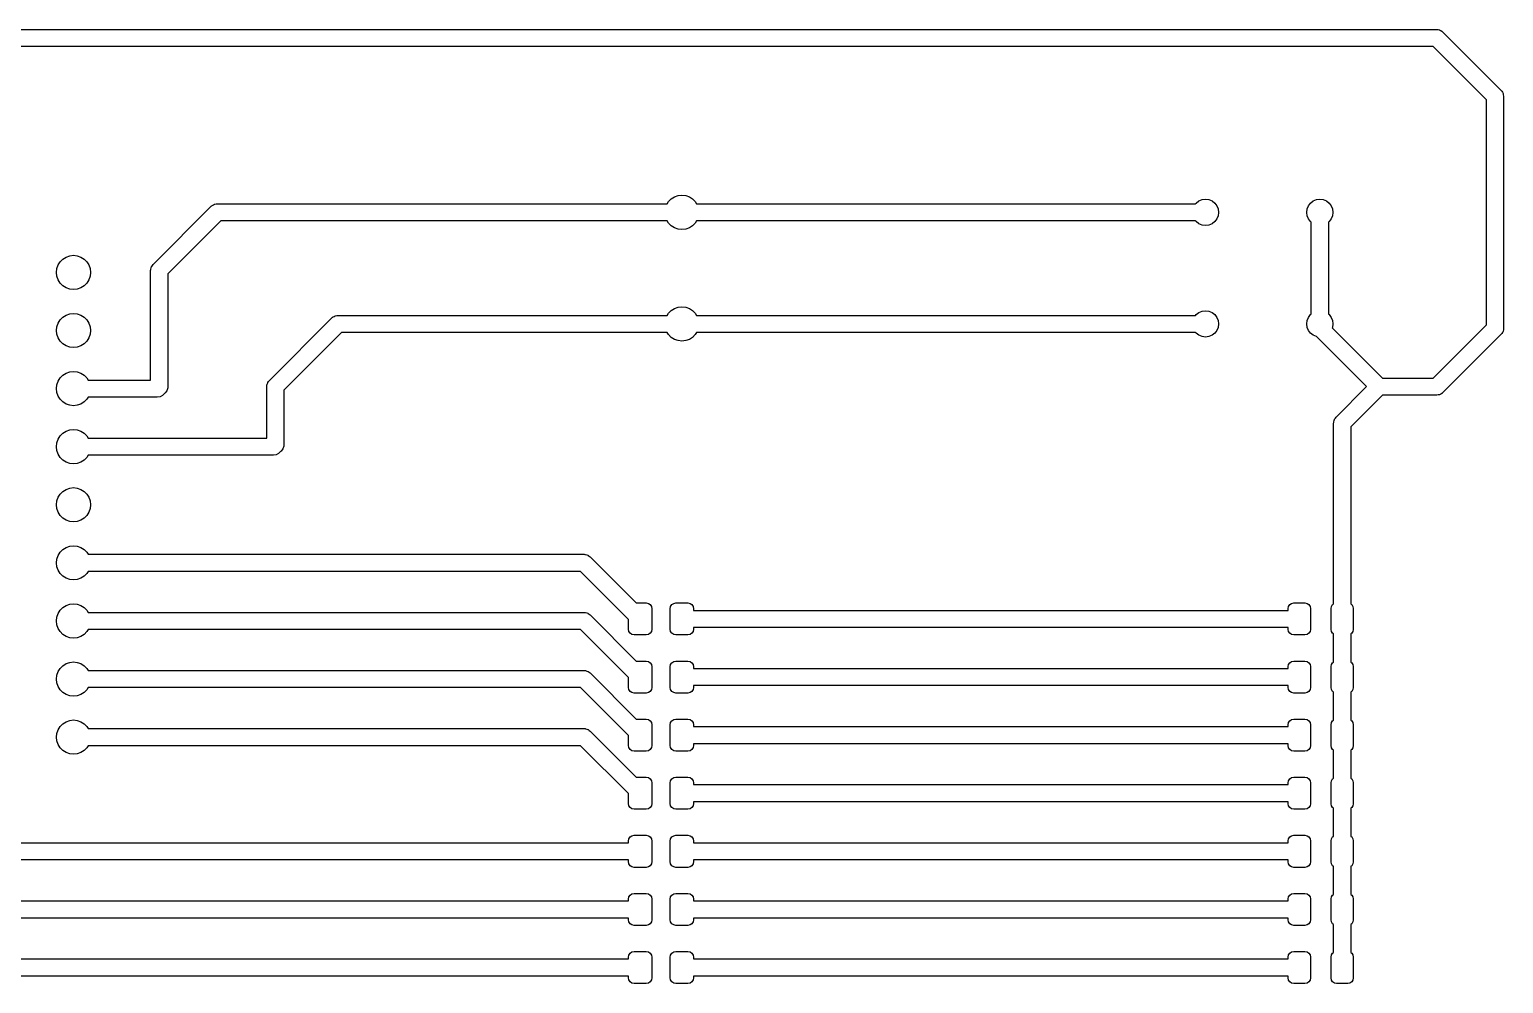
# Model space of a CAD drawing. Extents: x 2.69 to 7.31, y -3.93 to -2.29.
# Drawn here: x 4.777 to 7.315, y -3.928 to -2.285 of the extents above; entities that cross this region are included whole.
import ezdxf

# ---------------------------------------------------------------- set-up
doc = ezdxf.new("R2010")
doc.units = 0
doc.header["$MEASUREMENT"] = 0
doc.layers.add('BLACK', color=7, linetype='CONTINUOUS')

msp = doc.modelspace()

# ---------------------------------------------------------------- linework, layer by layer
at = {"layer": 'BLACK', "linetype": 'CONTINUOUS'}
for p, q in [((2.8, -2.2852), (7.2, -2.2852)), ((7.2, -2.2852), (7.2015, -2.2854)), ((7.2015, -2.2854), (7.2018, -2.2853)), ((7.2018, -2.2853), (7.202, -2.2854)), ((7.202, -2.2854), (7.2024, -2.2854)), ((7.2024, -2.2854), (7.2044, -2.2861)), ((7.2044, -2.2861), (7.2065, -2.2867)), ((7.2065, -2.2867), (7.2067, -2.2869)), ((7.2067, -2.2869), (7.207, -2.287)), ((7.207, -2.287), (7.2087, -2.2883)), ((7.2087, -2.2883), (7.2104, -2.2896)), ((7.2104, -2.2896), (7.3104, -2.3896)), ((7.1939, -2.3148), (2.8061, -2.3148)), ((7.2852, -2.4061), (7.1939, -2.3148)), ((7.2852, -2.7), (7.2852, -2.4061)), ((7.3104, -2.3896), (7.3114, -2.3907)), ((7.3114, -2.3907), (7.3117, -2.3909)), ((7.3117, -2.3909), (7.3117, -2.3911)), ((7.3117, -2.3911), (7.312, -2.3914)), ((7.312, -2.3914), (7.313, -2.3933)), ((7.313, -2.3933), (7.314, -2.3952)), ((7.314, -2.3952), (7.314, -2.3955)), ((7.314, -2.3955), (7.3141, -2.3958)), ((7.3141, -2.3958), (7.3144, -2.3979)), ((7.3144, -2.3979), (7.3148, -2.4)), ((7.3148, -2.4), (7.3148, -2.7)), ((5.0896, -2.5896), (5.0907, -2.5886)), ((5.0907, -2.5886), (5.0909, -2.5883)), ((5.0909, -2.5883), (5.0911, -2.5883)), ((5.0911, -2.5883), (5.0914, -2.588)), ((5.0914, -2.588), (5.0933, -2.587)), ((5.0933, -2.587), (5.0952, -2.586)), ((5.0952, -2.586), (5.0955, -2.586)), ((5.0955, -2.586), (5.0958, -2.5858)), ((5.0958, -2.5858), (5.0979, -2.5856)), ((5.0979, -2.5856), (5.1, -2.5852)), ((5.1, -2.5852), (5.8746, -2.5852)), ((5.8746, -2.5852), (5.8769, -2.5816)), ((5.8769, -2.5816), (5.8816, -2.5769)), ((5.8816, -2.5769), (5.8872, -2.5734)), ((5.8872, -2.5734), (5.8934, -2.5712)), ((5.8934, -2.5712), (5.9, -2.5705)), ((5.9, -2.5705), (5.9066, -2.5712)), ((5.9066, -2.5712), (5.9128, -2.5734)), ((5.9128, -2.5734), (5.9184, -2.5769)), ((5.9184, -2.5769), (5.9231, -2.5816)), ((5.9231, -2.5816), (5.9254, -2.5852)), ((5.9254, -2.5852), (6.7846, -2.5852)), ((6.7846, -2.5852), (6.7856, -2.584)), ((6.7856, -2.584), (6.7903, -2.5804)), ((6.7903, -2.5804), (6.7957, -2.5781)), ((6.7957, -2.5781), (6.8016, -2.5774)), ((6.8016, -2.5774), (6.8074, -2.5781)), ((6.8074, -2.5781), (6.8129, -2.5804)), ((6.8129, -2.5804), (6.8176, -2.584)), ((6.8176, -2.584), (6.8212, -2.5887)), ((6.8212, -2.5887), (6.8234, -2.5941)), ((6.9766, -2.5941), (6.9788, -2.5887)), ((6.9788, -2.5887), (6.9824, -2.584)), ((6.9824, -2.584), (6.9871, -2.5804)), ((6.9871, -2.5804), (6.9926, -2.5781)), ((6.9926, -2.5781), (6.9984, -2.5774)), ((6.9984, -2.5774), (7.0043, -2.5781)), ((7.0043, -2.5781), (7.0097, -2.5804)), ((7.0097, -2.5804), (7.0144, -2.584)), ((7.0144, -2.584), (7.018, -2.5887)), ((7.018, -2.5887), (7.0203, -2.5941)), ((4.9896, -2.6896), (5.0896, -2.5896)), ((6.8212, -2.6113), (6.8176, -2.616)), ((6.8234, -2.6059), (6.8212, -2.6113)), ((6.8234, -2.5941), (6.8242, -2.6)), ((6.8242, -2.6), (6.8234, -2.6059)), ((6.9758, -2.6), (6.9766, -2.5941)), ((6.9766, -2.6059), (6.9758, -2.6)), ((6.9788, -2.6113), (6.9766, -2.6059)), ((6.9824, -2.616), (6.9788, -2.6113)), ((7.018, -2.6113), (7.0144, -2.616)), ((7.0203, -2.6059), (7.018, -2.6113)), ((7.0203, -2.5941), (7.0211, -2.6)), ((7.0211, -2.6), (7.0203, -2.6059)), ((5.1061, -2.6148), (5.0148, -2.7061)), ((5.8746, -2.6148), (5.1061, -2.6148)), ((5.8769, -2.6184), (5.8746, -2.6148)), ((5.8816, -2.6231), (5.8769, -2.6184)), ((5.8872, -2.6266), (5.8816, -2.6231)), ((5.8934, -2.6288), (5.8872, -2.6266)), ((5.9, -2.6295), (5.8934, -2.6288)), ((5.9066, -2.6288), (5.9, -2.6295)), ((5.9128, -2.6266), (5.9066, -2.6288)), ((5.9184, -2.6231), (5.9128, -2.6266)), ((5.9231, -2.6184), (5.9184, -2.6231)), ((5.9254, -2.6148), (5.9231, -2.6184)), ((6.7846, -2.6148), (5.9254, -2.6148)), ((6.7856, -2.616), (6.7846, -2.6148)), ((6.7903, -2.6196), (6.7856, -2.616)), ((6.7957, -2.6219), (6.7903, -2.6196)), ((6.8016, -2.6226), (6.7957, -2.6219)), ((6.8074, -2.6219), (6.8016, -2.6226)), ((6.8129, -2.6196), (6.8074, -2.6219)), ((6.8176, -2.616), (6.8129, -2.6196)), ((6.9837, -2.617), (6.9824, -2.616)), ((6.9837, -2.7752), (6.9837, -2.617)), ((7.0144, -2.616), (7.0132, -2.617)), ((7.0132, -2.617), (7.0132, -2.7752)), ((4.8258, -2.6906), (4.8293, -2.685)), ((4.8293, -2.685), (4.8339, -2.6804)), ((4.8339, -2.6804), (4.8395, -2.6769)), ((4.8395, -2.6769), (4.8458, -2.6747)), ((4.8458, -2.6747), (4.8523, -2.6739)), ((4.8523, -2.6739), (4.8589, -2.6747)), ((4.8589, -2.6747), (4.8651, -2.6769)), ((4.8651, -2.6769), (4.8707, -2.6804)), ((4.8707, -2.6804), (4.8754, -2.685)), ((4.8754, -2.685), (4.8789, -2.6906)), ((4.9883, -2.6913), (4.9896, -2.6896)), ((4.8228, -2.7034), (4.8236, -2.6969)), ((4.8236, -2.71), (4.8228, -2.7034)), ((4.8236, -2.6969), (4.8258, -2.6906)), ((4.8258, -2.7162), (4.8236, -2.71)), ((4.8789, -2.6906), (4.8811, -2.6969)), ((4.8811, -2.71), (4.8789, -2.7162)), ((4.8811, -2.6969), (4.8818, -2.7034)), ((4.8818, -2.7034), (4.8811, -2.71)), ((4.9852, -2.7), (4.9854, -2.6985)), ((4.9852, -2.8887), (4.9852, -2.7)), ((4.9853, -2.6982), (4.9854, -2.698)), ((4.9854, -2.6985), (4.9853, -2.6982)), ((4.9854, -2.6976), (4.9861, -2.6956)), ((4.9854, -2.698), (4.9854, -2.6976)), ((4.9861, -2.6956), (4.9867, -2.6935)), ((4.9867, -2.6935), (4.9869, -2.6933)), ((4.9869, -2.6933), (4.987, -2.693)), ((4.987, -2.693), (4.9883, -2.6913)), ((5.0148, -2.7061), (5.0148, -2.9)), ((7.2852, -2.7939), (7.2852, -2.7)), ((7.3148, -2.7), (7.3148, -2.8)), ((4.8293, -2.7218), (4.8258, -2.7162)), ((4.8339, -2.7265), (4.8293, -2.7218)), ((4.8395, -2.73), (4.8339, -2.7265)), ((4.8458, -2.7322), (4.8395, -2.73)), ((4.8523, -2.7329), (4.8458, -2.7322)), ((4.8589, -2.7322), (4.8523, -2.7329)), ((4.8651, -2.73), (4.8589, -2.7322)), ((4.8707, -2.7265), (4.8651, -2.73)), ((4.8754, -2.7218), (4.8707, -2.7265)), ((4.8789, -2.7162), (4.8754, -2.7218)), ((5.8816, -2.769), (5.8872, -2.7655)), ((5.8872, -2.7655), (5.8934, -2.7633)), ((5.8934, -2.7633), (5.9, -2.7626)), ((5.9, -2.7626), (5.9066, -2.7633)), ((5.9066, -2.7633), (5.9128, -2.7655)), ((5.9128, -2.7655), (5.9184, -2.769)), ((4.8236, -2.7969), (4.8258, -2.7906)), ((4.8258, -2.7906), (4.8293, -2.785)), ((4.8293, -2.785), (4.8339, -2.7804)), ((4.8339, -2.7804), (4.8395, -2.7769)), ((4.8395, -2.7769), (4.8458, -2.7747)), ((4.8458, -2.7747), (4.8523, -2.7739)), ((4.8523, -2.7739), (4.8589, -2.7747)), ((4.8589, -2.7747), (4.8651, -2.7769)), ((4.8651, -2.7769), (4.8707, -2.7804)), ((4.8707, -2.7804), (4.8754, -2.785)), ((4.8754, -2.785), (4.8789, -2.7906)), ((4.8789, -2.7906), (4.8811, -2.7969)), ((5.1896, -2.8896), (5.2974, -2.7817)), ((5.2974, -2.7817), (5.2986, -2.7807)), ((5.2986, -2.7807), (5.2988, -2.7805)), ((5.2988, -2.7805), (5.299, -2.7804)), ((5.299, -2.7804), (5.2993, -2.7801)), ((5.2993, -2.7801), (5.3012, -2.7792)), ((5.3012, -2.7792), (5.3031, -2.7782)), ((5.3031, -2.7782), (5.3034, -2.7781)), ((5.3034, -2.7781), (5.3037, -2.778)), ((5.3037, -2.778), (5.3058, -2.7777)), ((5.3058, -2.7777), (5.3079, -2.7774)), ((5.3079, -2.7774), (5.8746, -2.7774)), ((5.8746, -2.7774), (5.8769, -2.7737)), ((5.8769, -2.7737), (5.8816, -2.769)), ((5.9184, -2.769), (5.9231, -2.7737)), ((5.9231, -2.7737), (5.9254, -2.7774)), ((5.9254, -2.7774), (6.7846, -2.7774)), ((6.7846, -2.7774), (6.7856, -2.7761)), ((6.7856, -2.7761), (6.7903, -2.7725)), ((6.7903, -2.7725), (6.7957, -2.7703)), ((6.7957, -2.7703), (6.8016, -2.7695)), ((6.8016, -2.7695), (6.8074, -2.7703)), ((6.8074, -2.7703), (6.8129, -2.7725)), ((6.8129, -2.7725), (6.8176, -2.7761)), ((6.8176, -2.7761), (6.8212, -2.7808)), ((6.8212, -2.7808), (6.8234, -2.7863)), ((6.8234, -2.7863), (6.8242, -2.7921)), ((6.9758, -2.7921), (6.9766, -2.7863)), ((6.9766, -2.7863), (6.9788, -2.7808)), ((6.9788, -2.7808), (6.9824, -2.7761)), ((6.9824, -2.7761), (6.9837, -2.7752)), ((7.0132, -2.7752), (7.0144, -2.7761)), ((7.0144, -2.7761), (7.018, -2.7808)), ((7.018, -2.7808), (7.0203, -2.7863)), ((7.0203, -2.7863), (7.0211, -2.7921)), ((4.8228, -2.8034), (4.8236, -2.7969)), ((4.8236, -2.81), (4.8228, -2.8034)), ((4.8258, -2.8162), (4.8236, -2.81)), ((4.8293, -2.8218), (4.8258, -2.8162)), ((4.8789, -2.8162), (4.8754, -2.8218)), ((4.8811, -2.81), (4.8789, -2.8162)), ((4.8811, -2.7969), (4.8818, -2.8034)), ((4.8818, -2.8034), (4.8811, -2.81)), ((5.314, -2.8069), (5.2148, -2.9061)), ((5.8746, -2.8069), (5.314, -2.8069)), ((5.8769, -2.8105), (5.8746, -2.8069)), ((5.8816, -2.8152), (5.8769, -2.8105)), ((5.8872, -2.8187), (5.8816, -2.8152)), ((5.9184, -2.8152), (5.9128, -2.8187)), ((5.9231, -2.8105), (5.9184, -2.8152)), ((5.9254, -2.8069), (5.9231, -2.8105)), ((6.7846, -2.8069), (5.9254, -2.8069)), ((6.7856, -2.8081), (6.7846, -2.8069)), ((6.7903, -2.8117), (6.7856, -2.8081)), ((6.7957, -2.814), (6.7903, -2.8117)), ((6.8016, -2.8148), (6.7957, -2.814)), ((6.8074, -2.814), (6.8016, -2.8148)), ((6.8129, -2.8117), (6.8074, -2.814)), ((6.8176, -2.8081), (6.8129, -2.8117)), ((6.8212, -2.8034), (6.8176, -2.8081)), ((6.8234, -2.798), (6.8212, -2.8034)), ((6.8242, -2.7921), (6.8234, -2.798)), ((6.9766, -2.798), (6.9758, -2.7921)), ((6.9788, -2.8034), (6.9766, -2.798)), ((6.9824, -2.8081), (6.9788, -2.8034)), ((6.9871, -2.8117), (6.9824, -2.8081)), ((6.9926, -2.814), (6.9871, -2.8117)), ((6.9932, -2.8141), (6.9926, -2.814)), ((7.0791, -2.9), (6.9932, -2.8141)), ((7.0203, -2.798), (7.0199, -2.799)), ((7.0199, -2.799), (7.1061, -2.8852)), ((7.0211, -2.7921), (7.0203, -2.798)), ((7.1939, -2.8852), (7.2852, -2.7939)), ((7.3104, -2.8104), (7.2104, -2.9104)), ((7.3117, -2.8087), (7.3104, -2.8104)), ((7.313, -2.807), (7.3117, -2.8087)), ((7.3131, -2.8067), (7.313, -2.807)), ((7.3133, -2.8065), (7.3131, -2.8067)), ((7.3139, -2.8044), (7.3133, -2.8065)), ((7.3146, -2.8024), (7.3139, -2.8044)), ((7.3148, -2.8), (7.3146, -2.8015)), ((7.3146, -2.8015), (7.3147, -2.8018)), ((7.3147, -2.8018), (7.3146, -2.802)), ((7.3146, -2.802), (7.3146, -2.8024)), ((4.8339, -2.8265), (4.8293, -2.8218)), ((4.8395, -2.83), (4.8339, -2.8265)), ((4.8458, -2.8322), (4.8395, -2.83)), ((4.8523, -2.8329), (4.8458, -2.8322)), ((4.8589, -2.8322), (4.8523, -2.8329)), ((4.8651, -2.83), (4.8589, -2.8322)), ((4.8707, -2.8265), (4.8651, -2.83)), ((4.8754, -2.8218), (4.8707, -2.8265)), ((5.8934, -2.8209), (5.8872, -2.8187)), ((5.9, -2.8217), (5.8934, -2.8209)), ((5.9066, -2.8209), (5.9, -2.8217)), ((5.9128, -2.8187), (5.9066, -2.8209)), ((4.8236, -2.8969), (4.8258, -2.8906)), ((4.8258, -2.8906), (4.8293, -2.885)), ((4.8293, -2.885), (4.8339, -2.8804)), ((4.8339, -2.8804), (4.8395, -2.8769)), ((4.8395, -2.8769), (4.8458, -2.8747)), ((4.8458, -2.8747), (4.8523, -2.8739)), ((4.8523, -2.8739), (4.8589, -2.8747)), ((4.8589, -2.8747), (4.8651, -2.8769)), ((4.8651, -2.8769), (4.8707, -2.8804)), ((4.8707, -2.8804), (4.8754, -2.885)), ((4.8754, -2.885), (4.8777, -2.8887)), ((4.8777, -2.8887), (4.9852, -2.8887)), ((5.1861, -2.8956), (5.1867, -2.8935)), ((5.1867, -2.8935), (5.1869, -2.8933)), ((5.1869, -2.8933), (5.187, -2.893)), ((5.187, -2.893), (5.1883, -2.8913)), ((5.1883, -2.8913), (5.1896, -2.8896)), ((7.1061, -2.8852), (7.1939, -2.8852)), ((4.8228, -2.9034), (4.8236, -2.8969)), ((4.8236, -2.91), (4.8228, -2.9034)), ((4.8258, -2.9162), (4.8236, -2.91)), ((4.8293, -2.9218), (4.8258, -2.9162)), ((4.8777, -2.9182), (4.8754, -2.9218)), ((4.9966, -2.9182), (4.8777, -2.9182)), ((5.0014, -2.9174), (4.9966, -2.9182)), ((5.0056, -2.9151), (5.0014, -2.9174)), ((5.0088, -2.9116), (5.0056, -2.9151)), ((5.01, -2.9109), (5.0088, -2.9116)), ((5.013, -2.907), (5.01, -2.9109)), ((5.0146, -2.9024), (5.013, -2.907)), ((5.0148, -2.9), (5.0146, -2.9024)), ((5.1852, -2.9), (5.1854, -2.8985)), ((5.1852, -2.9887), (5.1852, -2.9)), ((5.1853, -2.8982), (5.1854, -2.898)), ((5.1854, -2.8985), (5.1853, -2.8982)), ((5.1854, -2.8976), (5.1861, -2.8956)), ((5.1854, -2.898), (5.1854, -2.8976)), ((5.2148, -2.9061), (5.2148, -3)), ((7.0265, -2.9527), (7.0791, -2.9)), ((7.1061, -2.9148), (7.0517, -2.9692)), ((7.2, -2.9148), (7.1061, -2.9148)), ((7.2021, -2.9144), (7.2, -2.9148)), ((7.2042, -2.9141), (7.2021, -2.9144)), ((7.2045, -2.914), (7.2042, -2.9141)), ((7.2048, -2.914), (7.2045, -2.914)), ((7.2067, -2.913), (7.2048, -2.914)), ((7.2086, -2.912), (7.2067, -2.913)), ((7.2089, -2.9117), (7.2086, -2.912)), ((7.2091, -2.9117), (7.2089, -2.9117)), ((7.2093, -2.9114), (7.2091, -2.9117)), ((7.2104, -2.9104), (7.2093, -2.9114)), ((4.8339, -2.9265), (4.8293, -2.9218)), ((4.8395, -2.93), (4.8339, -2.9265)), ((4.8458, -2.9322), (4.8395, -2.93)), ((4.8523, -2.9329), (4.8458, -2.9322)), ((4.8589, -2.9322), (4.8523, -2.9329)), ((4.8651, -2.93), (4.8589, -2.9322)), ((4.8707, -2.9265), (4.8651, -2.93)), ((4.8754, -2.9218), (4.8707, -2.9265)), ((7.0221, -2.9631), (7.0223, -2.9616)), ((7.0221, -3.2742), (7.0221, -2.9631)), ((7.0223, -2.9607), (7.023, -2.9586)), ((7.0223, -2.9611), (7.0223, -2.9607)), ((7.0223, -2.9613), (7.0223, -2.9611)), ((7.0223, -2.9616), (7.0223, -2.9613)), ((7.023, -2.9586), (7.0236, -2.9566)), ((7.0236, -2.9566), (7.0238, -2.9564)), ((7.0238, -2.9564), (7.0239, -2.9561)), ((7.0239, -2.9561), (7.0252, -2.9544)), ((7.0252, -2.9544), (7.0265, -2.9527)), ((7.0517, -2.9692), (7.0517, -3.2742)), ((4.8236, -2.9969), (4.8258, -2.9906)), ((4.8258, -2.9906), (4.8293, -2.985)), ((4.8293, -2.985), (4.8339, -2.9804)), ((4.8339, -2.9804), (4.8395, -2.9769)), ((4.8395, -2.9769), (4.8458, -2.9747)), ((4.8458, -2.9747), (4.8523, -2.9739)), ((4.8523, -2.9739), (4.8589, -2.9747)), ((4.8589, -2.9747), (4.8651, -2.9769)), ((4.8651, -2.9769), (4.8707, -2.9804)), ((4.8707, -2.9804), (4.8754, -2.985)), ((4.8754, -2.985), (4.8777, -2.9887)), ((4.8777, -2.9887), (5.1852, -2.9887)), ((4.8228, -3.0034), (4.8236, -2.9969)), ((4.8236, -3.01), (4.8228, -3.0034)), ((4.8258, -3.0162), (4.8236, -3.01)), ((4.8293, -3.0218), (4.8258, -3.0162)), ((4.8777, -3.0182), (4.8754, -3.0218)), ((5.1966, -3.0182), (4.8777, -3.0182)), ((5.2014, -3.0174), (5.1966, -3.0182)), ((5.2056, -3.0151), (5.2014, -3.0174)), ((5.2088, -3.0116), (5.2056, -3.0151)), ((5.21, -3.0109), (5.2088, -3.0116)), ((5.213, -3.007), (5.21, -3.0109)), ((5.2146, -3.0024), (5.213, -3.007)), ((5.2148, -3), (5.2146, -3.0024)), ((4.8339, -3.0265), (4.8293, -3.0218)), ((4.8395, -3.03), (4.8339, -3.0265)), ((4.8458, -3.0322), (4.8395, -3.03)), ((4.8523, -3.0329), (4.8458, -3.0322)), ((4.8589, -3.0322), (4.8523, -3.0329)), ((4.8651, -3.03), (4.8589, -3.0322)), ((4.8707, -3.0265), (4.8651, -3.03)), ((4.8754, -3.0218), (4.8707, -3.0265)), ((4.8236, -3.0969), (4.8258, -3.0906)), ((4.8258, -3.0906), (4.8293, -3.085)), ((4.8293, -3.085), (4.8339, -3.0804)), ((4.8339, -3.0804), (4.8395, -3.0769)), ((4.8395, -3.0769), (4.8458, -3.0747)), ((4.8458, -3.0747), (4.8523, -3.0739)), ((4.8523, -3.0739), (4.8589, -3.0747)), ((4.8589, -3.0747), (4.8651, -3.0769)), ((4.8651, -3.0769), (4.8707, -3.0804)), ((4.8707, -3.0804), (4.8754, -3.085)), ((4.8754, -3.085), (4.8789, -3.0906)), ((4.8789, -3.0906), (4.8811, -3.0969)), ((4.8228, -3.1034), (4.8236, -3.0969)), ((4.8236, -3.11), (4.8228, -3.1034)), ((4.8258, -3.1162), (4.8236, -3.11)), ((4.8293, -3.1218), (4.8258, -3.1162)), ((4.8339, -3.1265), (4.8293, -3.1218)), ((4.8754, -3.1218), (4.8707, -3.1265)), ((4.8789, -3.1162), (4.8754, -3.1218)), ((4.8811, -3.11), (4.8789, -3.1162)), ((4.8811, -3.0969), (4.8818, -3.1034)), ((4.8818, -3.1034), (4.8811, -3.11)), ((4.8395, -3.13), (4.8339, -3.1265)), ((4.8458, -3.1322), (4.8395, -3.13)), ((4.8523, -3.1329), (4.8458, -3.1322)), ((4.8589, -3.1322), (4.8523, -3.1329)), ((4.8651, -3.13), (4.8589, -3.1322)), ((4.8707, -3.1265), (4.8651, -3.13)), ((4.8228, -3.2034), (4.8236, -3.1969)), ((4.8236, -3.1969), (4.8258, -3.1906)), ((4.8258, -3.1906), (4.8293, -3.185)), ((4.8293, -3.185), (4.8339, -3.1804)), ((4.8339, -3.1804), (4.8395, -3.1769)), ((4.8395, -3.1769), (4.8458, -3.1747)), ((4.8458, -3.1747), (4.8523, -3.1739)), ((4.8523, -3.1739), (4.8589, -3.1747)), ((4.8589, -3.1747), (4.8651, -3.1769)), ((4.8651, -3.1769), (4.8707, -3.1804)), ((4.8707, -3.1804), (4.8754, -3.185)), ((4.8754, -3.185), (4.8777, -3.1887)), ((4.8777, -3.1887), (5.7316, -3.1887)), ((5.7316, -3.1887), (5.7331, -3.1888)), ((5.7331, -3.1888), (5.7334, -3.1888)), ((5.7334, -3.1888), (5.7336, -3.1888)), ((5.7336, -3.1888), (5.734, -3.1889)), ((5.734, -3.1889), (5.736, -3.1896)), ((5.736, -3.1896), (5.7381, -3.1902)), ((5.7381, -3.1902), (5.7383, -3.1904)), ((5.7383, -3.1904), (5.7386, -3.1905)), ((5.7386, -3.1905), (5.7403, -3.1918)), ((5.7403, -3.1918), (5.742, -3.193)), ((5.742, -3.193), (5.8215, -3.2724)), ((4.8236, -3.21), (4.8228, -3.2034)), ((4.8258, -3.2162), (4.8236, -3.21)), ((4.8293, -3.2218), (4.8258, -3.2162)), ((4.8339, -3.2265), (4.8293, -3.2218)), ((4.8754, -3.2218), (4.8707, -3.2265)), ((4.8777, -3.2182), (4.8754, -3.2218)), ((5.7255, -3.2182), (4.8777, -3.2182)), ((5.808, -3.3007), (5.7255, -3.2182)), ((4.8395, -3.23), (4.8339, -3.2265)), ((4.8458, -3.2322), (4.8395, -3.23)), ((4.8523, -3.2329), (4.8458, -3.2322)), ((4.8589, -3.2322), (4.8523, -3.2329)), ((4.8651, -3.23), (4.8589, -3.2322)), ((4.8707, -3.2265), (4.8651, -3.23)), ((4.8458, -3.2747), (4.8523, -3.2739)), ((4.8523, -3.2739), (4.8589, -3.2747)), ((5.8215, -3.2724), (5.8385, -3.2724)), ((5.8385, -3.2724), (5.8423, -3.2732)), ((5.8423, -3.2732), (5.8454, -3.2753)), ((5.8827, -3.2753), (5.8859, -3.2732)), ((5.8859, -3.2732), (5.8897, -3.2724)), ((5.8897, -3.2724), (5.9103, -3.2724)), ((5.9103, -3.2724), (5.9141, -3.2732)), ((5.9141, -3.2732), (5.9173, -3.2753)), ((6.9467, -3.2753), (6.9498, -3.2732)), ((6.9498, -3.2732), (6.9535, -3.2724)), ((6.9535, -3.2724), (6.9727, -3.2724)), ((6.9727, -3.2724), (6.9764, -3.2732)), ((6.9764, -3.2732), (6.9795, -3.2753)), ((7.0205, -3.2753), (7.0221, -3.2742)), ((7.0517, -3.2742), (7.0533, -3.2753)), ((4.8228, -3.3034), (4.8236, -3.2969)), ((4.8236, -3.2969), (4.8258, -3.2906)), ((4.8258, -3.2906), (4.8293, -3.285)), ((4.8293, -3.285), (4.8339, -3.2804)), ((4.8339, -3.2804), (4.8395, -3.2769)), ((4.8395, -3.2769), (4.8458, -3.2747)), ((4.8589, -3.2747), (4.8651, -3.2769)), ((4.8651, -3.2769), (4.8707, -3.2804)), ((4.8707, -3.2804), (4.8754, -3.285)), ((4.8754, -3.285), (4.8777, -3.2887)), ((4.8777, -3.2887), (5.7316, -3.2887)), ((5.7316, -3.2887), (5.7331, -3.2888)), ((5.7331, -3.2888), (5.7334, -3.2888)), ((5.7334, -3.2888), (5.7336, -3.2888)), ((5.7336, -3.2888), (5.734, -3.2889)), ((5.734, -3.2889), (5.736, -3.2896)), ((5.736, -3.2896), (5.7381, -3.2902)), ((5.7381, -3.2902), (5.7383, -3.2904)), ((5.7383, -3.2904), (5.7386, -3.2905)), ((5.7386, -3.2905), (5.7403, -3.2918)), ((5.7403, -3.2918), (5.742, -3.293)), ((5.742, -3.293), (5.8215, -3.3724)), ((5.8454, -3.2753), (5.8476, -3.2785)), ((5.8476, -3.2785), (5.8483, -3.2823)), ((5.8483, -3.2823), (5.8483, -3.3177)), ((5.8798, -3.2823), (5.8806, -3.2785)), ((5.8798, -3.3177), (5.8798, -3.2823)), ((5.8806, -3.2785), (5.8827, -3.2753)), ((5.9173, -3.2753), (5.9194, -3.2785)), ((5.9194, -3.2785), (5.9202, -3.2823)), ((5.9202, -3.2823), (5.9202, -3.2852)), ((5.9202, -3.2852), (6.9439, -3.2852)), ((6.9439, -3.282), (6.9446, -3.2784)), ((6.9439, -3.2852), (6.9439, -3.282)), ((6.9446, -3.2784), (6.9467, -3.2753)), ((6.9795, -3.2753), (6.9816, -3.2784)), ((6.9816, -3.2784), (6.9823, -3.282)), ((6.9823, -3.282), (6.9823, -3.318)), ((7.0177, -3.282), (7.0184, -3.2784)), ((7.0177, -3.318), (7.0177, -3.282)), ((7.0184, -3.2784), (7.0205, -3.2753)), ((7.0533, -3.2753), (7.0554, -3.2784)), ((7.0554, -3.2784), (7.0561, -3.282)), ((7.0561, -3.282), (7.0561, -3.318)), ((4.8236, -3.31), (4.8228, -3.3034)), ((4.8258, -3.3162), (4.8236, -3.31)), ((4.8293, -3.3218), (4.8258, -3.3162)), ((4.8339, -3.3265), (4.8293, -3.3218)), ((4.8754, -3.3218), (4.8707, -3.3265)), ((4.8777, -3.3182), (4.8754, -3.3218)), ((5.7255, -3.3182), (4.8777, -3.3182)), ((5.808, -3.4007), (5.7255, -3.3182)), ((5.808, -3.3177), (5.808, -3.3007)), ((5.8087, -3.3215), (5.808, -3.3177)), ((5.8109, -3.3247), (5.8087, -3.3215)), ((5.814, -3.3268), (5.8109, -3.3247)), ((5.8454, -3.3247), (5.8423, -3.3268)), ((5.8476, -3.3215), (5.8454, -3.3247)), ((5.8483, -3.3177), (5.8476, -3.3215)), ((5.8806, -3.3215), (5.8798, -3.3177)), ((5.8827, -3.3247), (5.8806, -3.3215)), ((5.8859, -3.3268), (5.8827, -3.3247)), ((5.9173, -3.3247), (5.9141, -3.3268)), ((5.9194, -3.3215), (5.9173, -3.3247)), ((5.9202, -3.3177), (5.9194, -3.3215)), ((6.9439, -3.3148), (5.9202, -3.3148)), ((5.9202, -3.3148), (5.9202, -3.3177)), ((6.9439, -3.318), (6.9439, -3.3148)), ((6.9446, -3.3216), (6.9439, -3.318)), ((6.9467, -3.3247), (6.9446, -3.3216)), ((6.9498, -3.3268), (6.9467, -3.3247)), ((6.9795, -3.3247), (6.9764, -3.3268)), ((6.9816, -3.3216), (6.9795, -3.3247)), ((6.9823, -3.318), (6.9816, -3.3216)), ((7.0184, -3.3216), (7.0177, -3.318)), ((7.0205, -3.3247), (7.0184, -3.3216)), ((7.0221, -3.3258), (7.0205, -3.3247)), ((7.0533, -3.3247), (7.0517, -3.3258)), ((7.0554, -3.3216), (7.0533, -3.3247)), ((7.0561, -3.318), (7.0554, -3.3216)), ((4.8395, -3.33), (4.8339, -3.3265)), ((4.8458, -3.3322), (4.8395, -3.33)), ((4.8523, -3.3329), (4.8458, -3.3322)), ((4.8589, -3.3322), (4.8523, -3.3329)), ((4.8651, -3.33), (4.8589, -3.3322)), ((4.8707, -3.3265), (4.8651, -3.33)), ((5.8178, -3.3276), (5.814, -3.3268)), ((5.8385, -3.3276), (5.8178, -3.3276)), ((5.8423, -3.3268), (5.8385, -3.3276)), ((5.8897, -3.3276), (5.8859, -3.3268)), ((5.9103, -3.3276), (5.8897, -3.3276)), ((5.9141, -3.3268), (5.9103, -3.3276)), ((6.9535, -3.3276), (6.9498, -3.3268)), ((6.9727, -3.3276), (6.9535, -3.3276)), ((6.9764, -3.3268), (6.9727, -3.3276)), ((7.0221, -3.3742), (7.0221, -3.3258)), ((7.0517, -3.3258), (7.0517, -3.3742)), ((4.8395, -3.3769), (4.8458, -3.3747)), ((4.8458, -3.3747), (4.8523, -3.3739)), ((4.8523, -3.3739), (4.8589, -3.3747)), ((4.8589, -3.3747), (4.8651, -3.3769)), ((5.8215, -3.3724), (5.8385, -3.3724)), ((5.8385, -3.3724), (5.8423, -3.3732)), ((5.8423, -3.3732), (5.8454, -3.3753)), ((5.8454, -3.3753), (5.8476, -3.3785)), ((5.8806, -3.3785), (5.8827, -3.3753)), ((5.8827, -3.3753), (5.8859, -3.3732)), ((5.8859, -3.3732), (5.8897, -3.3724)), ((5.8897, -3.3724), (5.9103, -3.3724)), ((5.9103, -3.3724), (5.9141, -3.3732)), ((5.9141, -3.3732), (5.9173, -3.3753)), ((5.9173, -3.3753), (5.9194, -3.3785)), ((6.9446, -3.3784), (6.9467, -3.3753)), ((6.9467, -3.3753), (6.9498, -3.3732)), ((6.9498, -3.3732), (6.9535, -3.3724)), ((6.9535, -3.3724), (6.9727, -3.3724)), ((6.9727, -3.3724), (6.9764, -3.3732)), ((6.9764, -3.3732), (6.9795, -3.3753)), ((6.9795, -3.3753), (6.9816, -3.3784)), ((7.0184, -3.3784), (7.0205, -3.3753)), ((7.0205, -3.3753), (7.0221, -3.3742)), ((7.0517, -3.3742), (7.0533, -3.3753)), ((7.0533, -3.3753), (7.0554, -3.3784)), ((4.8228, -3.4034), (4.8236, -3.3969)), ((4.8236, -3.3969), (4.8258, -3.3906)), ((4.8258, -3.3906), (4.8293, -3.385)), ((4.8293, -3.385), (4.8339, -3.3804)), ((4.8339, -3.3804), (4.8395, -3.3769)), ((4.8651, -3.3769), (4.8707, -3.3804)), ((4.8707, -3.3804), (4.8754, -3.385)), ((4.8754, -3.385), (4.8777, -3.3887)), ((4.8777, -3.3887), (5.7316, -3.3887)), ((5.7316, -3.3887), (5.7331, -3.3888)), ((5.7331, -3.3888), (5.7334, -3.3888)), ((5.7334, -3.3888), (5.7336, -3.3888)), ((5.7336, -3.3888), (5.734, -3.3889)), ((5.734, -3.3889), (5.736, -3.3896)), ((5.736, -3.3896), (5.7381, -3.3902)), ((5.7381, -3.3902), (5.7383, -3.3904)), ((5.7383, -3.3904), (5.7386, -3.3905)), ((5.7386, -3.3905), (5.7403, -3.3918)), ((5.7403, -3.3918), (5.742, -3.393)), ((5.742, -3.393), (5.8215, -3.4724)), ((5.808, -3.4177), (5.808, -3.4007)), ((5.8476, -3.3785), (5.8483, -3.3823)), ((5.8483, -3.3823), (5.8483, -3.4177)), ((5.8798, -3.3823), (5.8806, -3.3785)), ((5.8798, -3.4177), (5.8798, -3.3823)), ((5.9194, -3.3785), (5.9202, -3.3823)), ((5.9202, -3.3823), (5.9202, -3.3852)), ((5.9202, -3.3852), (6.9439, -3.3852)), ((6.9439, -3.382), (6.9446, -3.3784)), ((6.9439, -3.3852), (6.9439, -3.382)), ((6.9816, -3.3784), (6.9823, -3.382)), ((6.9823, -3.382), (6.9823, -3.418)), ((7.0177, -3.382), (7.0184, -3.3784)), ((7.0177, -3.418), (7.0177, -3.382)), ((7.0554, -3.3784), (7.0561, -3.382)), ((7.0561, -3.382), (7.0561, -3.418)), ((4.8236, -3.41), (4.8228, -3.4034)), ((4.8258, -3.4162), (4.8236, -3.41)), ((4.8293, -3.4218), (4.8258, -3.4162)), ((4.8339, -3.4265), (4.8293, -3.4218)), ((4.8395, -3.43), (4.8339, -3.4265)), ((4.8707, -3.4265), (4.8651, -3.43)), ((4.8754, -3.4218), (4.8707, -3.4265)), ((4.8777, -3.4182), (4.8754, -3.4218)), ((5.7255, -3.4182), (4.8777, -3.4182)), ((5.808, -3.5007), (5.7255, -3.4182)), ((5.8087, -3.4215), (5.808, -3.4177)), ((5.8109, -3.4247), (5.8087, -3.4215)), ((5.814, -3.4268), (5.8109, -3.4247)), ((5.8454, -3.4247), (5.8423, -3.4268)), ((5.8476, -3.4215), (5.8454, -3.4247)), ((5.8483, -3.4177), (5.8476, -3.4215)), ((5.8806, -3.4215), (5.8798, -3.4177)), ((5.8827, -3.4247), (5.8806, -3.4215)), ((5.8859, -3.4268), (5.8827, -3.4247)), ((5.9173, -3.4247), (5.9141, -3.4268)), ((5.9194, -3.4215), (5.9173, -3.4247)), ((5.9202, -3.4177), (5.9194, -3.4215)), ((6.9439, -3.4148), (5.9202, -3.4148)), ((5.9202, -3.4148), (5.9202, -3.4177)), ((6.9439, -3.418), (6.9439, -3.4148)), ((6.9446, -3.4216), (6.9439, -3.418)), ((6.9467, -3.4247), (6.9446, -3.4216)), ((6.9498, -3.4268), (6.9467, -3.4247)), ((6.9795, -3.4247), (6.9764, -3.4268)), ((6.9816, -3.4216), (6.9795, -3.4247)), ((6.9823, -3.418), (6.9816, -3.4216)), ((7.0184, -3.4216), (7.0177, -3.418)), ((7.0205, -3.4247), (7.0184, -3.4216)), ((7.0221, -3.4258), (7.0205, -3.4247)), ((7.0221, -3.4742), (7.0221, -3.4258)), ((7.0533, -3.4247), (7.0517, -3.4258)), ((7.0517, -3.4258), (7.0517, -3.4742)), ((7.0554, -3.4216), (7.0533, -3.4247)), ((7.0561, -3.418), (7.0554, -3.4216)), ((4.8458, -3.4322), (4.8395, -3.43)), ((4.8523, -3.4329), (4.8458, -3.4322)), ((4.8589, -3.4322), (4.8523, -3.4329)), ((4.8651, -3.43), (4.8589, -3.4322)), ((5.8178, -3.4276), (5.814, -3.4268)), ((5.8385, -3.4276), (5.8178, -3.4276)), ((5.8423, -3.4268), (5.8385, -3.4276)), ((5.8897, -3.4276), (5.8859, -3.4268)), ((5.9103, -3.4276), (5.8897, -3.4276)), ((5.9141, -3.4268), (5.9103, -3.4276)), ((6.9535, -3.4276), (6.9498, -3.4268)), ((6.9727, -3.4276), (6.9535, -3.4276)), ((6.9764, -3.4268), (6.9727, -3.4276)), ((4.8339, -3.4804), (4.8395, -3.4769)), ((4.8395, -3.4769), (4.8458, -3.4747)), ((4.8458, -3.4747), (4.8523, -3.4739)), ((4.8523, -3.4739), (4.8589, -3.4747)), ((4.8589, -3.4747), (4.8651, -3.4769)), ((4.8651, -3.4769), (4.8707, -3.4804)), ((5.8215, -3.4724), (5.8385, -3.4724)), ((5.8385, -3.4724), (5.8423, -3.4732)), ((5.8423, -3.4732), (5.8454, -3.4753)), ((5.8454, -3.4753), (5.8476, -3.4785)), ((5.8806, -3.4785), (5.8827, -3.4753)), ((5.8827, -3.4753), (5.8859, -3.4732)), ((5.8859, -3.4732), (5.8897, -3.4724)), ((5.8897, -3.4724), (5.9103, -3.4724)), ((5.9103, -3.4724), (5.9141, -3.4732)), ((5.9141, -3.4732), (5.9173, -3.4753)), ((5.9173, -3.4753), (5.9194, -3.4785)), ((6.9446, -3.4784), (6.9467, -3.4753)), ((6.9467, -3.4753), (6.9498, -3.4732)), ((6.9498, -3.4732), (6.9535, -3.4724)), ((6.9535, -3.4724), (6.9727, -3.4724)), ((6.9727, -3.4724), (6.9764, -3.4732)), ((6.9764, -3.4732), (6.9795, -3.4753)), ((6.9795, -3.4753), (6.9816, -3.4784)), ((7.0184, -3.4784), (7.0205, -3.4753)), ((7.0205, -3.4753), (7.0221, -3.4742)), ((7.0517, -3.4742), (7.0533, -3.4753)), ((7.0533, -3.4753), (7.0554, -3.4784)), ((4.8228, -3.5034), (4.8236, -3.4969)), ((4.8236, -3.4969), (4.8258, -3.4906)), ((4.8258, -3.4906), (4.8293, -3.485)), ((4.8293, -3.485), (4.8339, -3.4804)), ((4.8707, -3.4804), (4.8754, -3.485)), ((4.8754, -3.485), (4.8777, -3.4887)), ((4.8777, -3.4887), (5.7316, -3.4887)), ((5.7316, -3.4887), (5.7331, -3.4888)), ((5.7331, -3.4888), (5.7334, -3.4888)), ((5.7334, -3.4888), (5.7336, -3.4888)), ((5.7336, -3.4888), (5.734, -3.4889)), ((5.734, -3.4889), (5.736, -3.4896)), ((5.736, -3.4896), (5.7381, -3.4902)), ((5.7381, -3.4902), (5.7383, -3.4904)), ((5.7383, -3.4904), (5.7386, -3.4905)), ((5.7386, -3.4905), (5.7403, -3.4918)), ((5.7403, -3.4918), (5.742, -3.493)), ((5.742, -3.493), (5.8215, -3.5724)), ((5.808, -3.5177), (5.808, -3.5007)), ((5.8476, -3.4785), (5.8483, -3.4823)), ((5.8483, -3.4823), (5.8483, -3.5177)), ((5.8798, -3.4823), (5.8806, -3.4785)), ((5.8798, -3.5177), (5.8798, -3.4823)), ((5.9194, -3.4785), (5.9202, -3.4823)), ((5.9202, -3.4823), (5.9202, -3.4852)), ((5.9202, -3.4852), (6.9439, -3.4852)), ((6.9439, -3.482), (6.9446, -3.4784)), ((6.9439, -3.4852), (6.9439, -3.482)), ((6.9816, -3.4784), (6.9823, -3.482)), ((6.9823, -3.482), (6.9823, -3.518)), ((7.0177, -3.482), (7.0184, -3.4784)), ((7.0177, -3.518), (7.0177, -3.482)), ((7.0554, -3.4784), (7.0561, -3.482)), ((7.0561, -3.482), (7.0561, -3.518)), ((4.8236, -3.51), (4.8228, -3.5034)), ((4.8258, -3.5162), (4.8236, -3.51)), ((4.8293, -3.5218), (4.8258, -3.5162)), ((4.8339, -3.5265), (4.8293, -3.5218)), ((4.8395, -3.53), (4.8339, -3.5265)), ((4.8707, -3.5265), (4.8651, -3.53)), ((4.8754, -3.5218), (4.8707, -3.5265)), ((4.8777, -3.5182), (4.8754, -3.5218)), ((5.7255, -3.5182), (4.8777, -3.5182)), ((5.808, -3.6007), (5.7255, -3.5182)), ((5.8087, -3.5215), (5.808, -3.5177)), ((5.8109, -3.5247), (5.8087, -3.5215)), ((5.814, -3.5268), (5.8109, -3.5247)), ((5.8178, -3.5276), (5.814, -3.5268)), ((5.8385, -3.5276), (5.8178, -3.5276)), ((5.8423, -3.5268), (5.8385, -3.5276)), ((5.8454, -3.5247), (5.8423, -3.5268)), ((5.8476, -3.5215), (5.8454, -3.5247)), ((5.8483, -3.5177), (5.8476, -3.5215)), ((5.8806, -3.5215), (5.8798, -3.5177)), ((5.8827, -3.5247), (5.8806, -3.5215)), ((5.8859, -3.5268), (5.8827, -3.5247)), ((5.8897, -3.5276), (5.8859, -3.5268)), ((5.9103, -3.5276), (5.8897, -3.5276)), ((5.9141, -3.5268), (5.9103, -3.5276)), ((5.9173, -3.5247), (5.9141, -3.5268)), ((5.9194, -3.5215), (5.9173, -3.5247)), ((5.9202, -3.5177), (5.9194, -3.5215)), ((6.9439, -3.5148), (5.9202, -3.5148)), ((5.9202, -3.5148), (5.9202, -3.5177)), ((6.9439, -3.518), (6.9439, -3.5148)), ((6.9446, -3.5216), (6.9439, -3.518)), ((6.9467, -3.5247), (6.9446, -3.5216)), ((6.9498, -3.5268), (6.9467, -3.5247)), ((6.9535, -3.5276), (6.9498, -3.5268)), ((6.9727, -3.5276), (6.9535, -3.5276)), ((6.9764, -3.5268), (6.9727, -3.5276)), ((6.9795, -3.5247), (6.9764, -3.5268)), ((6.9816, -3.5216), (6.9795, -3.5247)), ((6.9823, -3.518), (6.9816, -3.5216)), ((7.0184, -3.5216), (7.0177, -3.518)), ((7.0205, -3.5247), (7.0184, -3.5216)), ((7.0221, -3.5258), (7.0205, -3.5247)), ((7.0221, -3.5742), (7.0221, -3.5258)), ((7.0533, -3.5247), (7.0517, -3.5258)), ((7.0517, -3.5258), (7.0517, -3.5742)), ((7.0554, -3.5216), (7.0533, -3.5247)), ((7.0561, -3.518), (7.0554, -3.5216)), ((4.8458, -3.5322), (4.8395, -3.53)), ((4.8523, -3.5329), (4.8458, -3.5322)), ((4.8589, -3.5322), (4.8523, -3.5329)), ((4.8651, -3.53), (4.8589, -3.5322)), ((5.8215, -3.5724), (5.8385, -3.5724)), ((5.8385, -3.5724), (5.8423, -3.5732)), ((5.8423, -3.5732), (5.8454, -3.5753)), ((5.8454, -3.5753), (5.8476, -3.5785)), ((5.8476, -3.5785), (5.8483, -3.5823)), ((5.8798, -3.5823), (5.8806, -3.5785)), ((5.8806, -3.5785), (5.8827, -3.5753)), ((5.8827, -3.5753), (5.8859, -3.5732)), ((5.8859, -3.5732), (5.8897, -3.5724)), ((5.8897, -3.5724), (5.9103, -3.5724)), ((5.9103, -3.5724), (5.9141, -3.5732)), ((5.9141, -3.5732), (5.9173, -3.5753)), ((5.9173, -3.5753), (5.9194, -3.5785)), ((5.9194, -3.5785), (5.9202, -3.5823)), ((6.9439, -3.582), (6.9446, -3.5784)), ((6.9446, -3.5784), (6.9467, -3.5753)), ((6.9467, -3.5753), (6.9498, -3.5732)), ((6.9498, -3.5732), (6.9535, -3.5724)), ((6.9535, -3.5724), (6.9727, -3.5724)), ((6.9727, -3.5724), (6.9764, -3.5732)), ((6.9764, -3.5732), (6.9795, -3.5753)), ((6.9795, -3.5753), (6.9816, -3.5784)), ((6.9816, -3.5784), (6.9823, -3.582)), ((7.0177, -3.582), (7.0184, -3.5784)), ((7.0184, -3.5784), (7.0205, -3.5753)), ((7.0205, -3.5753), (7.0221, -3.5742)), ((7.0517, -3.5742), (7.0533, -3.5753)), ((7.0533, -3.5753), (7.0554, -3.5784)), ((7.0554, -3.5784), (7.0561, -3.582)), ((5.808, -3.6177), (5.808, -3.6007)), ((5.8483, -3.5823), (5.8483, -3.6177)), ((5.8798, -3.6177), (5.8798, -3.5823)), ((5.9202, -3.5823), (5.9202, -3.5852)), ((5.9202, -3.5852), (6.9439, -3.5852)), ((6.9439, -3.5852), (6.9439, -3.582)), ((6.9823, -3.582), (6.9823, -3.618)), ((7.0177, -3.618), (7.0177, -3.582)), ((7.0561, -3.582), (7.0561, -3.618)), ((5.8087, -3.6215), (5.808, -3.6177)), ((5.8109, -3.6247), (5.8087, -3.6215)), ((5.814, -3.6268), (5.8109, -3.6247)), ((5.8178, -3.6276), (5.814, -3.6268)), ((5.8385, -3.6276), (5.8178, -3.6276)), ((5.8423, -3.6268), (5.8385, -3.6276)), ((5.8454, -3.6247), (5.8423, -3.6268)), ((5.8476, -3.6215), (5.8454, -3.6247)), ((5.8483, -3.6177), (5.8476, -3.6215)), ((5.8806, -3.6215), (5.8798, -3.6177)), ((5.8827, -3.6247), (5.8806, -3.6215)), ((5.8859, -3.6268), (5.8827, -3.6247)), ((5.8897, -3.6276), (5.8859, -3.6268)), ((5.9103, -3.6276), (5.8897, -3.6276)), ((5.9141, -3.6268), (5.9103, -3.6276)), ((5.9173, -3.6247), (5.9141, -3.6268)), ((5.9194, -3.6215), (5.9173, -3.6247)), ((5.9202, -3.6177), (5.9194, -3.6215)), ((6.9439, -3.6148), (5.9202, -3.6148)), ((5.9202, -3.6148), (5.9202, -3.6177)), ((6.9439, -3.618), (6.9439, -3.6148)), ((6.9446, -3.6216), (6.9439, -3.618)), ((6.9467, -3.6247), (6.9446, -3.6216)), ((6.9498, -3.6268), (6.9467, -3.6247)), ((6.9535, -3.6276), (6.9498, -3.6268)), ((6.9727, -3.6276), (6.9535, -3.6276)), ((6.9764, -3.6268), (6.9727, -3.6276)), ((6.9795, -3.6247), (6.9764, -3.6268)), ((6.9816, -3.6216), (6.9795, -3.6247)), ((6.9823, -3.618), (6.9816, -3.6216)), ((7.0184, -3.6216), (7.0177, -3.618)), ((7.0205, -3.6247), (7.0184, -3.6216)), ((7.0221, -3.6258), (7.0205, -3.6247)), ((7.0221, -3.6742), (7.0221, -3.6258)), ((7.0533, -3.6247), (7.0517, -3.6258)), ((7.0517, -3.6258), (7.0517, -3.6742)), ((7.0554, -3.6216), (7.0533, -3.6247)), ((7.0561, -3.618), (7.0554, -3.6216)), ((5.808, -3.6823), (5.8087, -3.6785)), ((5.8087, -3.6785), (5.8109, -3.6753)), ((5.8109, -3.6753), (5.814, -3.6732)), ((5.814, -3.6732), (5.8178, -3.6724)), ((5.8178, -3.6724), (5.8385, -3.6724)), ((5.8385, -3.6724), (5.8423, -3.6732)), ((5.8423, -3.6732), (5.8454, -3.6753)), ((5.8454, -3.6753), (5.8476, -3.6785)), ((5.8476, -3.6785), (5.8483, -3.6823)), ((5.8798, -3.6823), (5.8806, -3.6785)), ((5.8806, -3.6785), (5.8827, -3.6753)), ((5.8827, -3.6753), (5.8859, -3.6732)), ((5.8859, -3.6732), (5.8897, -3.6724)), ((5.8897, -3.6724), (5.9103, -3.6724)), ((5.9103, -3.6724), (5.9141, -3.6732)), ((5.9141, -3.6732), (5.9173, -3.6753)), ((5.9173, -3.6753), (5.9194, -3.6785)), ((5.9194, -3.6785), (5.9202, -3.6823)), ((6.9439, -3.682), (6.9446, -3.6784)), ((6.9446, -3.6784), (6.9467, -3.6753)), ((6.9467, -3.6753), (6.9498, -3.6732)), ((6.9498, -3.6732), (6.9535, -3.6724)), ((6.9535, -3.6724), (6.9727, -3.6724)), ((6.9727, -3.6724), (6.9764, -3.6732)), ((6.9764, -3.6732), (6.9795, -3.6753)), ((6.9795, -3.6753), (6.9816, -3.6784)), ((6.9816, -3.6784), (6.9823, -3.682)), ((7.0177, -3.682), (7.0184, -3.6784)), ((7.0184, -3.6784), (7.0205, -3.6753)), ((7.0205, -3.6753), (7.0221, -3.6742)), ((7.0517, -3.6742), (7.0533, -3.6753)), ((7.0533, -3.6753), (7.0554, -3.6784)), ((7.0554, -3.6784), (7.0561, -3.682)), ((4.5148, -3.6852), (5.808, -3.6852)), ((5.808, -3.6852), (5.808, -3.6823)), ((5.8483, -3.6823), (5.8483, -3.7177)), ((5.8798, -3.7177), (5.8798, -3.6823)), ((5.9202, -3.6823), (5.9202, -3.6852)), ((5.9202, -3.6852), (6.9439, -3.6852)), ((6.9439, -3.6852), (6.9439, -3.682)), ((6.9823, -3.682), (6.9823, -3.718)), ((7.0177, -3.718), (7.0177, -3.682)), ((7.0561, -3.682), (7.0561, -3.718)), ((5.808, -3.7148), (4.5, -3.7148)), ((5.808, -3.7177), (5.808, -3.7148)), ((5.8087, -3.7215), (5.808, -3.7177)), ((5.8109, -3.7247), (5.8087, -3.7215)), ((5.814, -3.7268), (5.8109, -3.7247)), ((5.8178, -3.7276), (5.814, -3.7268)), ((5.8385, -3.7276), (5.8178, -3.7276)), ((5.8423, -3.7268), (5.8385, -3.7276)), ((5.8454, -3.7247), (5.8423, -3.7268)), ((5.8476, -3.7215), (5.8454, -3.7247)), ((5.8483, -3.7177), (5.8476, -3.7215)), ((5.8806, -3.7215), (5.8798, -3.7177)), ((5.8827, -3.7247), (5.8806, -3.7215)), ((5.8859, -3.7268), (5.8827, -3.7247)), ((5.8897, -3.7276), (5.8859, -3.7268)), ((5.9103, -3.7276), (5.8897, -3.7276)), ((5.9141, -3.7268), (5.9103, -3.7276)), ((5.9173, -3.7247), (5.9141, -3.7268)), ((5.9194, -3.7215), (5.9173, -3.7247)), ((5.9202, -3.7177), (5.9194, -3.7215)), ((6.9439, -3.7148), (5.9202, -3.7148)), ((5.9202, -3.7148), (5.9202, -3.7177)), ((6.9439, -3.718), (6.9439, -3.7148)), ((6.9446, -3.7216), (6.9439, -3.718)), ((6.9467, -3.7247), (6.9446, -3.7216)), ((6.9498, -3.7268), (6.9467, -3.7247)), ((6.9535, -3.7276), (6.9498, -3.7268)), ((6.9727, -3.7276), (6.9535, -3.7276)), ((6.9764, -3.7268), (6.9727, -3.7276)), ((6.9795, -3.7247), (6.9764, -3.7268)), ((6.9816, -3.7216), (6.9795, -3.7247)), ((6.9823, -3.718), (6.9816, -3.7216)), ((7.0184, -3.7216), (7.0177, -3.718)), ((7.0205, -3.7247), (7.0184, -3.7216)), ((7.0221, -3.7258), (7.0205, -3.7247)), ((7.0221, -3.7742), (7.0221, -3.7258)), ((7.0533, -3.7247), (7.0517, -3.7258)), ((7.0517, -3.7258), (7.0517, -3.7742)), ((7.0554, -3.7216), (7.0533, -3.7247)), ((7.0561, -3.718), (7.0554, -3.7216)), ((5.808, -3.7823), (5.8087, -3.7785)), ((5.8087, -3.7785), (5.8109, -3.7753)), ((5.8109, -3.7753), (5.814, -3.7732)), ((5.814, -3.7732), (5.8178, -3.7724)), ((5.8178, -3.7724), (5.8385, -3.7724)), ((5.8385, -3.7724), (5.8423, -3.7732)), ((5.8423, -3.7732), (5.8454, -3.7753)), ((5.8454, -3.7753), (5.8476, -3.7785)), ((5.8476, -3.7785), (5.8483, -3.7823)), ((5.8798, -3.7823), (5.8806, -3.7785)), ((5.8806, -3.7785), (5.8827, -3.7753)), ((5.8827, -3.7753), (5.8859, -3.7732)), ((5.8859, -3.7732), (5.8897, -3.7724)), ((5.8897, -3.7724), (5.9103, -3.7724)), ((5.9103, -3.7724), (5.9141, -3.7732)), ((5.9141, -3.7732), (5.9173, -3.7753)), ((5.9173, -3.7753), (5.9194, -3.7785)), ((5.9194, -3.7785), (5.9202, -3.7823)), ((6.9439, -3.782), (6.9446, -3.7784)), ((6.9446, -3.7784), (6.9467, -3.7753)), ((6.9467, -3.7753), (6.9498, -3.7732)), ((6.9498, -3.7732), (6.9535, -3.7724)), ((6.9535, -3.7724), (6.9727, -3.7724)), ((6.9727, -3.7724), (6.9764, -3.7732)), ((6.9764, -3.7732), (6.9795, -3.7753)), ((6.9795, -3.7753), (6.9816, -3.7784)), ((6.9816, -3.7784), (6.9823, -3.782)), ((7.0177, -3.782), (7.0184, -3.7784)), ((7.0184, -3.7784), (7.0205, -3.7753)), ((7.0205, -3.7753), (7.0221, -3.7742)), ((7.0517, -3.7742), (7.0533, -3.7753)), ((7.0533, -3.7753), (7.0554, -3.7784)), ((7.0554, -3.7784), (7.0561, -3.782)), ((4.4061, -3.7852), (5.808, -3.7852)), ((5.808, -3.7852), (5.808, -3.7823)), ((5.8483, -3.7823), (5.8483, -3.8177)), ((5.8798, -3.8177), (5.8798, -3.7823)), ((5.9202, -3.7823), (5.9202, -3.7852)), ((5.9202, -3.7852), (6.9439, -3.7852)), ((6.9439, -3.7852), (6.9439, -3.782)), ((6.9823, -3.782), (6.9823, -3.818)), ((7.0177, -3.818), (7.0177, -3.782)), ((7.0561, -3.782), (7.0561, -3.818)), ((5.808, -3.8148), (4.4, -3.8148)), ((5.808, -3.8177), (5.808, -3.8148)), ((5.8087, -3.8215), (5.808, -3.8177)), ((5.8109, -3.8247), (5.8087, -3.8215)), ((5.814, -3.8268), (5.8109, -3.8247)), ((5.8178, -3.8276), (5.814, -3.8268)), ((5.8385, -3.8276), (5.8178, -3.8276)), ((5.8423, -3.8268), (5.8385, -3.8276)), ((5.8454, -3.8247), (5.8423, -3.8268)), ((5.8476, -3.8215), (5.8454, -3.8247)), ((5.8483, -3.8177), (5.8476, -3.8215)), ((5.8806, -3.8215), (5.8798, -3.8177)), ((5.8827, -3.8247), (5.8806, -3.8215)), ((5.8859, -3.8268), (5.8827, -3.8247)), ((5.8897, -3.8276), (5.8859, -3.8268)), ((5.9103, -3.8276), (5.8897, -3.8276)), ((5.9141, -3.8268), (5.9103, -3.8276)), ((5.9173, -3.8247), (5.9141, -3.8268)), ((5.9194, -3.8215), (5.9173, -3.8247)), ((5.9202, -3.8177), (5.9194, -3.8215)), ((6.9439, -3.8148), (5.9202, -3.8148)), ((5.9202, -3.8148), (5.9202, -3.8177)), ((6.9439, -3.818), (6.9439, -3.8148)), ((6.9446, -3.8216), (6.9439, -3.818)), ((6.9467, -3.8247), (6.9446, -3.8216)), ((6.9498, -3.8268), (6.9467, -3.8247)), ((6.9535, -3.8276), (6.9498, -3.8268)), ((6.9727, -3.8276), (6.9535, -3.8276)), ((6.9764, -3.8268), (6.9727, -3.8276)), ((6.9795, -3.8247), (6.9764, -3.8268)), ((6.9816, -3.8216), (6.9795, -3.8247)), ((6.9823, -3.818), (6.9816, -3.8216)), ((7.0184, -3.8216), (7.0177, -3.818)), ((7.0205, -3.8247), (7.0184, -3.8216)), ((7.0221, -3.8258), (7.0205, -3.8247)), ((7.0221, -3.8742), (7.0221, -3.8258)), ((7.0533, -3.8247), (7.0517, -3.8258)), ((7.0517, -3.8258), (7.0517, -3.8742)), ((7.0554, -3.8216), (7.0533, -3.8247)), ((7.0561, -3.818), (7.0554, -3.8216)), ((5.808, -3.8823), (5.8087, -3.8785)), ((5.808, -3.8852), (5.808, -3.8823)), ((5.8087, -3.8785), (5.8109, -3.8753)), ((5.8109, -3.8753), (5.814, -3.8732)), ((5.814, -3.8732), (5.8178, -3.8724)), ((5.8178, -3.8724), (5.8385, -3.8724)), ((5.8385, -3.8724), (5.8423, -3.8732)), ((5.8423, -3.8732), (5.8454, -3.8753)), ((5.8454, -3.8753), (5.8476, -3.8785)), ((5.8476, -3.8785), (5.8483, -3.8823)), ((5.8483, -3.8823), (5.8483, -3.9177)), ((5.8798, -3.8823), (5.8806, -3.8785)), ((5.8798, -3.9177), (5.8798, -3.8823)), ((5.8806, -3.8785), (5.8827, -3.8753)), ((5.8827, -3.8753), (5.8859, -3.8732)), ((5.8859, -3.8732), (5.8897, -3.8724)), ((5.8897, -3.8724), (5.9103, -3.8724)), ((5.9103, -3.8724), (5.9141, -3.8732)), ((5.9141, -3.8732), (5.9173, -3.8753)), ((5.9173, -3.8753), (5.9194, -3.8785)), ((5.9194, -3.8785), (5.9202, -3.8823)), ((5.9202, -3.8823), (5.9202, -3.8852)), ((6.9439, -3.882), (6.9446, -3.8784)), ((6.9439, -3.8852), (6.9439, -3.882)), ((6.9446, -3.8784), (6.9467, -3.8753)), ((6.9467, -3.8753), (6.9498, -3.8732)), ((6.9498, -3.8732), (6.9535, -3.8724)), ((6.9535, -3.8724), (6.9727, -3.8724)), ((6.9727, -3.8724), (6.9764, -3.8732)), ((6.9764, -3.8732), (6.9795, -3.8753)), ((6.9795, -3.8753), (6.9816, -3.8784)), ((6.9816, -3.8784), (6.9823, -3.882)), ((6.9823, -3.882), (6.9823, -3.918)), ((7.0177, -3.882), (7.0184, -3.8784)), ((7.0177, -3.918), (7.0177, -3.882)), ((7.0184, -3.8784), (7.0205, -3.8753)), ((7.0205, -3.8753), (7.0221, -3.8742)), ((7.0517, -3.8742), (7.0533, -3.8753)), ((7.0533, -3.8753), (7.0554, -3.8784)), ((7.0554, -3.8784), (7.0561, -3.882)), ((7.0561, -3.882), (7.0561, -3.918)), ((4.3061, -3.8852), (5.808, -3.8852)), ((5.9202, -3.8852), (6.9439, -3.8852)), ((5.808, -3.9148), (4.3, -3.9148)), ((5.808, -3.9177), (5.808, -3.9148)), ((5.8087, -3.9215), (5.808, -3.9177)), ((5.8109, -3.9247), (5.8087, -3.9215)), ((5.814, -3.9268), (5.8109, -3.9247)), ((5.8178, -3.9276), (5.814, -3.9268)), ((5.8385, -3.9276), (5.8178, -3.9276)), ((5.8423, -3.9268), (5.8385, -3.9276)), ((5.8454, -3.9247), (5.8423, -3.9268)), ((5.8476, -3.9215), (5.8454, -3.9247)), ((5.8483, -3.9177), (5.8476, -3.9215)), ((5.8806, -3.9215), (5.8798, -3.9177)), ((5.8827, -3.9247), (5.8806, -3.9215)), ((5.8859, -3.9268), (5.8827, -3.9247)), ((5.8897, -3.9276), (5.8859, -3.9268)), ((5.9103, -3.9276), (5.8897, -3.9276)), ((5.9141, -3.9268), (5.9103, -3.9276)), ((5.9173, -3.9247), (5.9141, -3.9268)), ((5.9194, -3.9215), (5.9173, -3.9247)), ((5.9202, -3.9177), (5.9194, -3.9215)), ((6.9439, -3.9148), (5.9202, -3.9148)), ((5.9202, -3.9148), (5.9202, -3.9177)), ((6.9439, -3.918), (6.9439, -3.9148)), ((6.9446, -3.9216), (6.9439, -3.918)), ((6.9467, -3.9247), (6.9446, -3.9216)), ((6.9498, -3.9268), (6.9467, -3.9247)), ((6.9535, -3.9276), (6.9498, -3.9268)), ((6.9727, -3.9276), (6.9535, -3.9276)), ((6.9764, -3.9268), (6.9727, -3.9276)), ((6.9795, -3.9247), (6.9764, -3.9268)), ((6.9816, -3.9216), (6.9795, -3.9247)), ((6.9823, -3.918), (6.9816, -3.9216)), ((7.0184, -3.9216), (7.0177, -3.918)), ((7.0205, -3.9247), (7.0184, -3.9216)), ((7.0236, -3.9268), (7.0205, -3.9247)), ((7.0273, -3.9276), (7.0236, -3.9268)), ((7.0465, -3.9276), (7.0273, -3.9276)), ((7.0502, -3.9268), (7.0465, -3.9276)), ((7.0533, -3.9247), (7.0502, -3.9268)), ((7.0554, -3.9216), (7.0533, -3.9247)), ((7.0561, -3.918), (7.0554, -3.9216))]:
    msp.add_line(p, q, dxfattribs=at)

doc.saveas('drawing.dxf')
